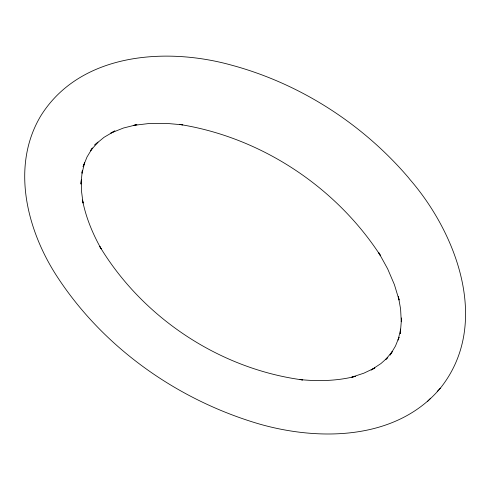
<?xml version="1.0" encoding="UTF-8"?>
<svg xmlns="http://www.w3.org/2000/svg" width="490" height="490" viewBox="0 0 490 490"><rect width="100%" height="100%" fill="white"/><g stroke="black" fill="none" stroke-linecap="round" stroke-linejoin="round"><path stroke-width="0.73" d="M82.357 170.275L82.063 173.166L84.599 162.735L83.067 166.796L86.987 157.057L92.481 147.949M82.271 171.047L80.917 184.062L81.34 179.91L81.53 191.351L83.037 203.056L82.62 200.814M399.05 337.328L398.113 340.072L400.655 329.084L400.275 333.678L401.579 317.979L401.261 321.74L400.6 309.031L398.352 296.407L399.056 299.978L394.407 284.647L387.651 268.857L378.825 252.822L380.552 255.786C335.828 186.714 260.698 137.188 179.297 124.393L182.788 124.84L166.11 123.358L149.07 123.511L133.286 125.422L136.894 124.656L123.48 128.013L110.869 133.047L114.893 130.934L103.996 137.335L94.754 144.991L96.91 143.056M398.983 337.298L395.491 346.001L390.083 355.06L392.368 351.459L385.673 359.538L387.798 357.504M92.065 148.476L90.442 150.834L97.988 142.088M440.375 388.154C491.029 324.649 457.237 234.03 409.83 179.383L408.348 177.49C363.176 124.73 302.471 85.266 235.598 66.266L233.087 65.593C167.703 46.832 80.458 52.271 40.823 115.818C11.019 165.553 26.423 228.346 55.774 274.504C102.349 347.19 177.447 400.177 259.982 424.199C320.387 441.3 396.863 439.916 440.375 388.154L437.202 391.461M427.556 401.433L430.643 398.211M387.731 357.498L380.926 363.574L371.132 370.011L374.875 367.959L363.825 373.196L351.838 377.141L355.636 376.308C337.481 380.926 318.555 381.471 299.984 379.566L302.649 379.928C219.851 368.897 142.884 318.016 99.801 246.537L101.154 248.822C92.604 233.583 85.811 217.248 82.504 200.036"/></g></svg>
